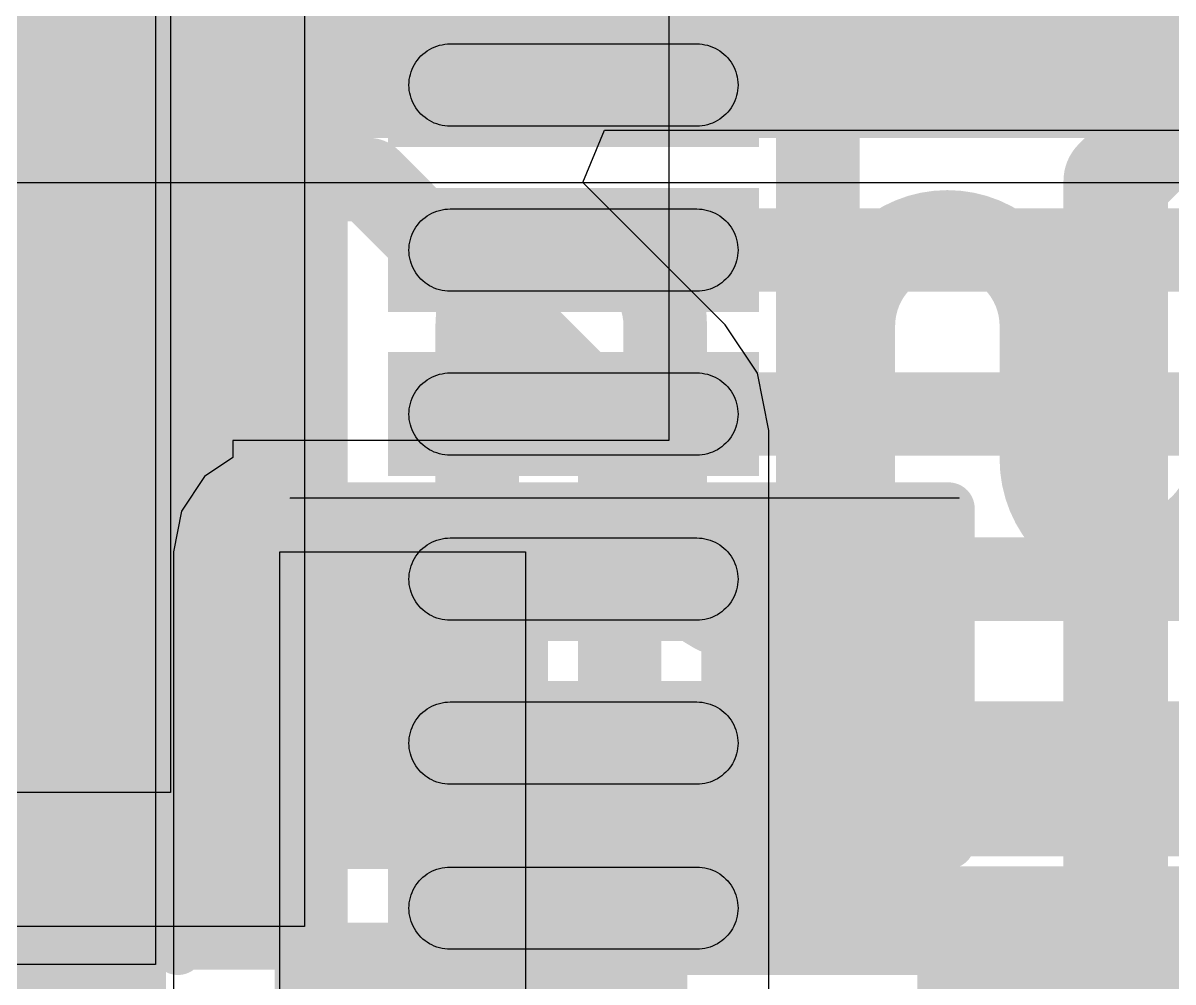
# Model space of a CAD drawing. Header units: inches. Extents: x 0 to 5271, y 0 to 5417.
# Drawn here: x 112.72 to 115.516, y 83.241 to 85.573 of the extents above; entities that cross this region are included whole.
import ezdxf

# ---------------------------------------------------------------- set-up
doc = ezdxf.new("R2010")
doc.units = ezdxf.units.IN
for name, color, linetype in [('Bottom Layer', 5, 'Continuous'), ('Bottom Paste', 16, 'Continuous'), ('Bottom Solder', 6, 'Continuous'), ('L2_GND1', 16, 'Continuous'), ('L5_GND2', 156, 'Continuous'), ('L6_SIG2', 130, 'Continuous'), ('Top Layer', 1, 'Continuous'), ('Top Overlay', 2, 'Continuous'), ('Top Paste', 8, 'Continuous'), ('Top Solder', 216, 'Continuous')]:
    doc.layers.add(name, color=color, linetype=linetype)

# ---------------------------------------------------------------- blocks, each defined once
blk = doc.blocks.new('R___0603_394')
at = {"layer": 'Top Layer'}
for points in [[(-0.381, 0.4445), (-0.381, -0.4445), (-1.143, -0.4445), (-1.143, 0.4445)], [(1.143, 0.4445), (1.143, -0.4445), (0.381, -0.4445), (0.381, 0.4445)]]:
    blk.add_hatch(color=1, dxfattribs=at).paths.add_polyline_path(points)
at = {"layer": 'Top Paste'}
for points in [[(-0.381, 0.4445), (-0.381, -0.4445), (-1.143, -0.4445), (-1.143, 0.4445)], [(1.143, 0.4445), (1.143, -0.4445), (0.381, -0.4445), (0.381, 0.4445)]]:
    blk.add_hatch(color=8, dxfattribs=at).paths.add_polyline_path(points)
at = {"layer": 'Top Solder'}
for points in [[(-0.2794, 0.5461), (-0.2794, -0.5461), (-1.2446, -0.5461), (-1.2446, 0.5461)], [(1.2446, 0.5461), (1.2446, -0.5461), (0.2794, -0.5461), (0.2794, 0.5461)]]:
    blk.add_hatch(color=216, dxfattribs=at).paths.add_polyline_path(points)
at = {"layer": 'Top Overlay'}
for points in [[(1.2192, 0.5334, 0.127, 0.127, 0), (-1.2192, 0.5334, 0.127, 0.127, 0)], [(-1.2192, 0.5334, 0.127, 0.127, 0), (-1.2192, -0.5334, 0.127, 0.127, 0)], [(1.2192, 0.5334, 0.127, 0.127, 0), (1.2192, -0.5334, 0.127, 0.127, 0)], [(1.2192, -0.5334, 0.127, 0.127, 0), (-1.2192, -0.5334, 0.127, 0.127, 0)]]:
    blk.add_lwpolyline(points, format="xyseb", dxfattribs=at)
for points in [[(-1.251, 0.5334, 0.0635, 0.0635, 1), (-1.1875, 0.5334, 0.0635, 0.0635, 1)], [(-1.251, 0.5334, 0.0635, 0.0635, 1), (-1.1875, 0.5334, 0.0635, 0.0635, 1)], [(1.1874, 0.5334, 0.0635, 0.0635, 1), (1.2509, 0.5334, 0.0635, 0.0635, 1)], [(1.1874, 0.5334, 0.0635, 0.0635, 1), (1.2509, 0.5334, 0.0635, 0.0635, 1)], [(-1.251, -0.5334, 0.0635, 0.0635, 1), (-1.1875, -0.5334, 0.0635, 0.0635, 1)], [(-1.251, -0.5334, 0.0635, 0.0635, 1), (-1.1875, -0.5334, 0.0635, 0.0635, 1)], [(1.1874, -0.5334, 0.0635, 0.0635, 1), (1.2509, -0.5334, 0.0635, 0.0635, 1)], [(1.1874, -0.5334, 0.0635, 0.0635, 1), (1.2509, -0.5334, 0.0635, 0.0635, 1)]]:
    blk.add_lwpolyline(points, format="xyseb", close=True, dxfattribs=at)
blk = doc.blocks.new('C___0402_405')
at = {"layer": 'Top Layer'}
for points in [[(-0.6985, -0.3175), (-0.6985, 0.3175), (-0.2413, 0.3175), (-0.2413, -0.3175)], [(0.2413, -0.3175), (0.2413, 0.3175), (0.6985, 0.3175), (0.6985, -0.3175)]]:
    blk.add_hatch(color=1, dxfattribs=at).paths.add_polyline_path(points)
at = {"layer": 'Top Paste'}
for points in [[(-0.6985, -0.3175), (-0.6985, 0.3175), (-0.2413, 0.3175), (-0.2413, -0.3175)], [(0.2413, -0.3175), (0.2413, 0.3175), (0.6985, 0.3175), (0.6985, -0.3175)]]:
    blk.add_hatch(color=8, dxfattribs=at).paths.add_polyline_path(points)
at = {"layer": 'Top Solder'}
for points in [[(-0.7585, -0.3775), (-0.7585, 0.3775), (-0.1813, 0.3775), (-0.1813, -0.3775)], [(0.1813, -0.3775), (0.1813, 0.3775), (0.7585, 0.3775), (0.7585, -0.3775)]]:
    blk.add_hatch(color=216, dxfattribs=at).paths.add_polyline_path(points)
at = {"layer": 'Top Overlay'}
for points in [[(-0.7874, -0.4064, 0.127, 0.127, 0), (-0.7874, 0.4064, 0.127, 0.127, 0)], [(-0.2794, 0.4064, 0.127, 0.127, 0), (-0.7874, 0.4064, 0.127, 0.127, 0)], [(0.7874, 0.4064, 0.127, 0.127, 0), (0.2794, 0.4064, 0.127, 0.127, 0)], [(0.7874, -0.4064, 0.127, 0.127, 0), (0.7874, 0.4064, 0.127, 0.127, 0)], [(-0.2794, -0.4064, 0.127, 0.127, 0), (-0.7874, -0.4064, 0.127, 0.127, 0)], [(0.7874, -0.4064, 0.127, 0.127, 0), (0.2794, -0.4064, 0.127, 0.127, 0)]]:
    blk.add_lwpolyline(points, format="xyseb", dxfattribs=at)
for points in [[(-0.8192, 0.4064, 0.0635, 0.0635, 1), (-0.7557, 0.4064, 0.0635, 0.0635, 1)], [(-0.8192, 0.4064, 0.0635, 0.0635, 1), (-0.7557, 0.4064, 0.0635, 0.0635, 1)], [(-0.3112, 0.4064, 0.0635, 0.0635, 1), (-0.2477, 0.4064, 0.0635, 0.0635, 1)], [(0.2476, 0.4064, 0.0635, 0.0635, 1), (0.3111, 0.4064, 0.0635, 0.0635, 1)], [(0.7556, 0.4064, 0.0635, 0.0635, 1), (0.8191, 0.4064, 0.0635, 0.0635, 1)], [(0.7556, 0.4064, 0.0635, 0.0635, 1), (0.8191, 0.4064, 0.0635, 0.0635, 1)], [(-0.8192, -0.4064, 0.0635, 0.0635, 1), (-0.7557, -0.4064, 0.0635, 0.0635, 1)], [(-0.8192, -0.4064, 0.0635, 0.0635, 1), (-0.7557, -0.4064, 0.0635, 0.0635, 1)], [(-0.3112, -0.4064, 0.0635, 0.0635, 1), (-0.2477, -0.4064, 0.0635, 0.0635, 1)], [(0.2476, -0.4064, 0.0635, 0.0635, 1), (0.3111, -0.4064, 0.0635, 0.0635, 1)], [(0.7556, -0.4064, 0.0635, 0.0635, 1), (0.8191, -0.4064, 0.0635, 0.0635, 1)], [(0.7556, -0.4064, 0.0635, 0.0635, 1), (0.8191, -0.4064, 0.0635, 0.0635, 1)]]:
    blk.add_lwpolyline(points, format="xyseb", close=True, dxfattribs=at)
blk = doc.blocks.new('WQFN_40_EP_5X5__B_417')
at = {"layer": 'Bottom Layer'}
for points in [[(-0.1006, 2.0994), (-0.3006, 2.0994), (-0.3006, 2.8994), (-0.1006, 2.8994)], [(0.3007, 2.0994), (0.1007, 2.0994), (0.1007, 2.8994), (0.3007, 2.8994)], [(0.6995, 2.0994), (0.4995, 2.0994), (0.4995, 2.8994), (0.6995, 2.8994)], [(1.1008, 2.0994), (0.9008, 2.0994), (0.9008, 2.8994), (1.1008, 2.8994)], [(1.4996, 2.0994), (1.2996, 2.0994), (1.2996, 2.8994), (1.4996, 2.8994)], [(1.9009, 2.0994), (1.7009, 2.0994), (1.7009, 2.8994), (1.9009, 2.8994)], [(-1.9, 1.9), (1.9, 1.9), (1.9, -1.9), (-1.9, -1.9)]]:
    blk.add_hatch(color=5, dxfattribs=at).paths.add_polyline_path(points)
at = {"layer": 'Bottom Solder'}
for points in [[(-0.0498, 2.0486), (-0.3514, 2.0486), (-0.3514, 2.9502), (-0.0498, 2.9502)], [(0.3515, 2.0486), (0.0499, 2.0486), (0.0499, 2.9502), (0.3515, 2.9502)], [(0.7503, 2.0486), (0.4487, 2.0486), (0.4487, 2.9502), (0.7503, 2.9502)], [(1.1516, 2.0486), (0.85, 2.0486), (0.85, 2.9502), (1.1516, 2.9502)], [(1.5504, 2.0486), (1.2488, 2.0486), (1.2488, 2.9502), (1.5504, 2.9502)], [(1.9517, 2.0486), (1.6501, 2.0486), (1.6501, 2.9502), (1.9517, 2.9502)], [(-1.9508, 1.9508), (1.9508, 1.9508), (1.9508, -1.9508), (-1.9508, -1.9508)]]:
    blk.add_hatch(color=6, dxfattribs=at).paths.add_polyline_path(points)
at = {"layer": 'Bottom Paste'}
for p, q in [((-0.2615, 2.8787), (-0.2562, 2.8825)), ((-0.2562, 2.8825), (-0.2506, 2.886)), ((-0.2506, 2.886), (-0.2449, 2.889)), ((-0.2449, 2.889), (-0.2389, 2.8917)), ((-0.2389, 2.8917), (-0.2328, 2.8941)), ((-0.2328, 2.8941), (-0.2265, 2.896)), ((-0.2265, 2.896), (-0.2202, 2.8974)), ((-0.2202, 2.8974), (-0.2137, 2.8985)), ((-0.2137, 2.8985), (-0.2072, 2.8992)), ((-0.2072, 2.8992), (-0.2007, 2.8994)), ((-0.2007, 2.8994), (-0.1941, 2.8992)), ((-0.1941, 2.8992), (-0.1876, 2.8985)), ((-0.1876, 2.8985), (-0.1812, 2.8974)), ((-0.1812, 2.8974), (-0.1748, 2.896)), ((-0.1748, 2.896), (-0.1685, 2.8941)), ((-0.1685, 2.8941), (-0.1624, 2.8917)), ((-0.1624, 2.8917), (-0.1564, 2.889)), ((-0.1564, 2.889), (-0.1506, 2.886)), ((-0.1506, 2.886), (-0.1451, 2.8825)), ((-0.1451, 2.8825), (-0.1398, 2.8787)), ((0.1398, 2.8787), (0.1451, 2.8825)), ((0.1451, 2.8825), (0.1507, 2.886)), ((0.1507, 2.886), (0.1564, 2.889)), ((0.1564, 2.889), (0.1624, 2.8917)), ((0.1624, 2.8917), (0.1685, 2.8941)), ((0.1685, 2.8941), (0.1748, 2.896)), ((0.1748, 2.896), (0.1812, 2.8974)), ((0.1812, 2.8974), (0.1876, 2.8985)), ((0.1876, 2.8985), (0.1941, 2.8992)), ((0.1941, 2.8992), (0.2007, 2.8994)), ((0.2007, 2.8994), (0.2072, 2.8992)), ((0.2072, 2.8992), (0.2137, 2.8985)), ((0.2137, 2.8985), (0.2202, 2.8974)), ((0.2202, 2.8974), (0.2265, 2.896)), ((0.2265, 2.896), (0.2328, 2.8941)), ((0.2328, 2.8941), (0.2389, 2.8917)), ((0.2389, 2.8917), (0.2449, 2.889)), ((0.2449, 2.889), (0.2507, 2.886)), ((0.2507, 2.886), (0.2562, 2.8825)), ((0.2562, 2.8825), (0.2615, 2.8787)), ((0.5386, 2.8787), (0.5439, 2.8825)), ((0.5439, 2.8825), (0.5495, 2.886)), ((0.5495, 2.886), (0.5552, 2.889)), ((0.5552, 2.889), (0.5612, 2.8917)), ((0.5612, 2.8917), (0.5673, 2.8941)), ((0.5673, 2.8941), (0.5736, 2.896)), ((0.5736, 2.896), (0.5799, 2.8974)), ((0.5799, 2.8974), (0.5864, 2.8985)), ((0.5864, 2.8985), (0.5929, 2.8992)), ((0.5929, 2.8992), (0.5994, 2.8994)), ((0.5994, 2.8994), (0.606, 2.8992)), ((0.606, 2.8992), (0.6125, 2.8985)), ((0.6125, 2.8985), (0.6189, 2.8974)), ((0.6189, 2.8974), (0.6253, 2.896)), ((0.6253, 2.896), (0.6316, 2.8941)), ((0.6316, 2.8941), (0.6377, 2.8917)), ((0.6377, 2.8917), (0.6437, 2.889)), ((0.6437, 2.889), (0.6495, 2.886)), ((0.6495, 2.886), (0.655, 2.8825)), ((0.655, 2.8825), (0.6603, 2.8787)), ((0.9399, 2.8787), (0.9452, 2.8825)), ((0.9452, 2.8825), (0.9508, 2.886)), ((0.9508, 2.886), (0.9565, 2.889)), ((0.9565, 2.889), (0.9625, 2.8917)), ((0.9625, 2.8917), (0.9686, 2.8941)), ((0.9686, 2.8941), (0.9749, 2.896)), ((0.9749, 2.896), (0.9813, 2.8974)), ((0.9813, 2.8974), (0.9877, 2.8985)), ((0.9877, 2.8985), (0.9942, 2.8992)), ((0.9942, 2.8992), (1.0008, 2.8994)), ((1.0008, 2.8994), (1.0073, 2.8992)), ((1.0073, 2.8992), (1.0138, 2.8985)), ((1.0138, 2.8985), (1.0203, 2.8974)), ((1.0203, 2.8974), (1.0266, 2.896)), ((1.0266, 2.896), (1.0329, 2.8941)), ((1.0329, 2.8941), (1.039, 2.8917)), ((1.039, 2.8917), (1.045, 2.889)), ((1.045, 2.889), (1.0508, 2.886)), ((1.0508, 2.886), (1.0563, 2.8825)), ((1.0563, 2.8825), (1.0616, 2.8787)), ((1.3387, 2.8787), (1.344, 2.8825)), ((1.344, 2.8825), (1.3496, 2.886)), ((1.3496, 2.886), (1.3553, 2.889)), ((1.3553, 2.889), (1.3613, 2.8917)), ((1.3613, 2.8917), (1.3674, 2.8941)), ((1.3674, 2.8941), (1.3737, 2.896)), ((1.3737, 2.896), (1.38, 2.8974)), ((1.38, 2.8974), (1.3865, 2.8985)), ((1.3865, 2.8985), (1.393, 2.8992)), ((1.393, 2.8992), (1.3995, 2.8994)), ((1.3995, 2.8994), (1.4061, 2.8992)), ((1.4061, 2.8992), (1.4126, 2.8985)), ((1.4126, 2.8985), (1.419, 2.8974)), ((1.419, 2.8974), (1.4254, 2.896)), ((1.4254, 2.896), (1.4317, 2.8941)), ((1.4317, 2.8941), (1.4378, 2.8917)), ((1.4378, 2.8917), (1.4438, 2.889)), ((1.4438, 2.889), (1.4496, 2.886)), ((1.4496, 2.886), (1.4551, 2.8825)), ((1.4551, 2.8825), (1.4604, 2.8787)), ((1.74, 2.8787), (1.7453, 2.8825)), ((1.7453, 2.8825), (1.7509, 2.886)), ((1.7509, 2.886), (1.7566, 2.889)), ((1.7566, 2.889), (1.7626, 2.8917)), ((1.7626, 2.8917), (1.7687, 2.8941)), ((1.7687, 2.8941), (1.775, 2.896)), ((1.775, 2.896), (1.7814, 2.8974)), ((1.7814, 2.8974), (1.7878, 2.8985)), ((1.7878, 2.8985), (1.7943, 2.8992)), ((1.7943, 2.8992), (1.8009, 2.8994)), ((1.8009, 2.8994), (1.8074, 2.8992)), ((1.8074, 2.8992), (1.8139, 2.8985)), ((1.8139, 2.8985), (1.8204, 2.8974)), ((1.8204, 2.8974), (1.8267, 2.896)), ((1.8267, 2.896), (1.833, 2.8941)), ((1.833, 2.8941), (1.8391, 2.8917)), ((1.8391, 2.8917), (1.8451, 2.889)), ((1.8451, 2.889), (1.8509, 2.886)), ((1.8509, 2.886), (1.8564, 2.8825)), ((1.8564, 2.8825), (1.8617, 2.8787)), ((-0.2873, 2.8494), (-0.2838, 2.8549)), ((-0.2838, 2.8549), (-0.28, 2.8602)), ((-0.28, 2.8602), (-0.2758, 2.8653)), ((-0.2758, 2.8653), (-0.2714, 2.8701)), ((-0.2714, 2.8701), (-0.2666, 2.8745)), ((-0.2666, 2.8745), (-0.2615, 2.8787)), ((-0.1398, 2.8787), (-0.1347, 2.8745)), ((-0.1347, 2.8745), (-0.1299, 2.8701)), ((-0.1299, 2.8701), (-0.1255, 2.8653)), ((-0.1255, 2.8653), (-0.1213, 2.8602)), ((-0.1213, 2.8602), (-0.1175, 2.8549)), ((-0.1175, 2.8549), (-0.114, 2.8493)), ((0.114, 2.8494), (0.1175, 2.8549)), ((0.1175, 2.8549), (0.1213, 2.8602)), ((0.1213, 2.8602), (0.1255, 2.8653)), ((0.1255, 2.8653), (0.1299, 2.8701)), ((0.1299, 2.8701), (0.1347, 2.8745)), ((0.1347, 2.8745), (0.1398, 2.8787)), ((0.2615, 2.8787), (0.2666, 2.8745)), ((0.2666, 2.8745), (0.2714, 2.8701)), ((0.2714, 2.8701), (0.2758, 2.8653)), ((0.2758, 2.8653), (0.28, 2.8602)), ((0.28, 2.8602), (0.2838, 2.8549)), ((0.2838, 2.8549), (0.2873, 2.8493)), ((0.5128, 2.8494), (0.5163, 2.8549)), ((0.5163, 2.8549), (0.5201, 2.8602)), ((0.5201, 2.8602), (0.5243, 2.8653)), ((0.5243, 2.8653), (0.5287, 2.8701)), ((0.5287, 2.8701), (0.5335, 2.8745)), ((0.5335, 2.8745), (0.5386, 2.8787)), ((0.6603, 2.8787), (0.6654, 2.8745)), ((0.6654, 2.8745), (0.6702, 2.8701)), ((0.6702, 2.8701), (0.6746, 2.8653)), ((0.6746, 2.8653), (0.6788, 2.8602)), ((0.6788, 2.8602), (0.6826, 2.8549)), ((0.6826, 2.8549), (0.6861, 2.8493)), ((0.9141, 2.8494), (0.9176, 2.8549)), ((0.9176, 2.8549), (0.9214, 2.8602)), ((0.9214, 2.8602), (0.9256, 2.8653)), ((0.9256, 2.8653), (0.93, 2.8701)), ((0.93, 2.8701), (0.9348, 2.8745)), ((0.9348, 2.8745), (0.9399, 2.8787)), ((1.0616, 2.8787), (1.0667, 2.8745)), ((1.0667, 2.8745), (1.0715, 2.8701)), ((1.0715, 2.8701), (1.0759, 2.8653)), ((1.0759, 2.8653), (1.0801, 2.8602)), ((1.0801, 2.8602), (1.0839, 2.8549)), ((1.0839, 2.8549), (1.0874, 2.8493)), ((1.3129, 2.8494), (1.3164, 2.8549)), ((1.3164, 2.8549), (1.3202, 2.8602)), ((1.3202, 2.8602), (1.3244, 2.8653)), ((1.3244, 2.8653), (1.3288, 2.8701)), ((1.3288, 2.8701), (1.3336, 2.8745)), ((1.3336, 2.8745), (1.3387, 2.8787)), ((1.4604, 2.8787), (1.4655, 2.8745)), ((1.4655, 2.8745), (1.4703, 2.8701)), ((1.4703, 2.8701), (1.4747, 2.8653)), ((1.4747, 2.8653), (1.4789, 2.8602)), ((1.4789, 2.8602), (1.4827, 2.8549)), ((1.4827, 2.8549), (1.4862, 2.8493)), ((1.7142, 2.8494), (1.7177, 2.8549)), ((1.7177, 2.8549), (1.7215, 2.8602)), ((1.7215, 2.8602), (1.7257, 2.8653)), ((1.7257, 2.8653), (1.7301, 2.8701)), ((1.7301, 2.8701), (1.7349, 2.8745)), ((1.7349, 2.8745), (1.74, 2.8787)), ((1.8617, 2.8787), (1.8668, 2.8745)), ((1.8668, 2.8745), (1.8716, 2.8701)), ((1.8716, 2.8701), (1.876, 2.8653)), ((1.876, 2.8653), (1.8802, 2.8602)), ((1.8802, 2.8602), (1.884, 2.8549)), ((1.884, 2.8549), (1.8875, 2.8493)), ((-0.2987, 2.8189), (-0.2973, 2.8252)), ((-0.2973, 2.8252), (-0.2954, 2.8315)), ((-0.2954, 2.8315), (-0.293, 2.8376)), ((-0.293, 2.8376), (-0.2903, 2.8436)), ((-0.2903, 2.8436), (-0.2873, 2.8494)), ((-0.114, 2.8493), (-0.111, 2.8436)), ((-0.111, 2.8436), (-0.1083, 2.8376)), ((-0.1083, 2.8376), (-0.106, 2.8315)), ((-0.106, 2.8315), (-0.1041, 2.8252)), ((-0.1041, 2.8252), (-0.1026, 2.8189)), ((0.1026, 2.8189), (0.1041, 2.8252)), ((0.1041, 2.8252), (0.106, 2.8315)), ((0.106, 2.8315), (0.1083, 2.8376)), ((0.1083, 2.8376), (0.111, 2.8436)), ((0.111, 2.8436), (0.114, 2.8494)), ((0.2873, 2.8493), (0.2903, 2.8436)), ((0.2903, 2.8436), (0.293, 2.8376)), ((0.293, 2.8376), (0.2954, 2.8315)), ((0.2954, 2.8315), (0.2973, 2.8252)), ((0.2973, 2.8252), (0.2987, 2.8189)), ((0.5014, 2.8189), (0.5028, 2.8252)), ((0.5028, 2.8252), (0.5047, 2.8315)), ((0.5047, 2.8315), (0.5071, 2.8376)), ((0.5071, 2.8376), (0.5098, 2.8436)), ((0.5098, 2.8436), (0.5128, 2.8494)), ((0.6861, 2.8493), (0.6891, 2.8436)), ((0.6891, 2.8436), (0.6918, 2.8376)), ((0.6918, 2.8376), (0.6941, 2.8315)), ((0.6941, 2.8315), (0.696, 2.8252)), ((0.696, 2.8252), (0.6975, 2.8189)), ((0.9027, 2.8189), (0.9042, 2.8252)), ((0.9042, 2.8252), (0.9061, 2.8315)), ((0.9061, 2.8315), (0.9084, 2.8376)), ((0.9084, 2.8376), (0.9111, 2.8436)), ((0.9111, 2.8436), (0.9141, 2.8494)), ((1.0874, 2.8493), (1.0904, 2.8436)), ((1.0904, 2.8436), (1.0931, 2.8376)), ((1.0931, 2.8376), (1.0955, 2.8315)), ((1.0955, 2.8315), (1.0974, 2.8252)), ((1.0974, 2.8252), (1.0988, 2.8189)), ((1.3015, 2.8189), (1.3029, 2.8252)), ((1.3029, 2.8252), (1.3048, 2.8315)), ((1.3048, 2.8315), (1.3072, 2.8376)), ((1.3072, 2.8376), (1.3099, 2.8436)), ((1.3099, 2.8436), (1.3129, 2.8494)), ((1.4862, 2.8493), (1.4892, 2.8436)), ((1.4892, 2.8436), (1.4919, 2.8376)), ((1.4919, 2.8376), (1.4942, 2.8315)), ((1.4942, 2.8315), (1.4961, 2.8252)), ((1.4961, 2.8252), (1.4976, 2.8189)), ((1.7028, 2.8189), (1.7043, 2.8252)), ((1.7043, 2.8252), (1.7062, 2.8315)), ((1.7062, 2.8315), (1.7085, 2.8376)), ((1.7085, 2.8376), (1.7112, 2.8436)), ((1.7112, 2.8436), (1.7142, 2.8494)), ((1.8875, 2.8493), (1.8905, 2.8436)), ((1.8905, 2.8436), (1.8932, 2.8376)), ((1.8932, 2.8376), (1.8956, 2.8315)), ((1.8956, 2.8315), (1.8975, 2.8252)), ((1.8975, 2.8252), (1.8989, 2.8189)), ((-0.3007, 2.7994), (-0.3005, 2.8059)), ((-0.3007, 2.1994), (-0.3007, 2.7994)), ((-0.3005, 2.8059), (-0.2998, 2.8124)), ((-0.2998, 2.8124), (-0.2987, 2.8189)), ((-0.1026, 2.8189), (-0.1015, 2.8124)), ((-0.1015, 2.8124), (-0.1009, 2.8059)), ((-0.1009, 2.8059), (-0.1007, 2.7994)), ((-0.1007, 2.7994), (-0.1007, 2.1994)), ((0.1007, 2.7994), (0.1009, 2.8059)), ((0.1007, 2.1994), (0.1007, 2.7994)), ((0.1009, 2.8059), (0.1015, 2.8124)), ((0.1015, 2.8124), (0.1026, 2.8189)), ((0.2987, 2.8189), (0.2998, 2.8124)), ((0.2998, 2.8124), (0.2998, 2.8124)), ((0.2998, 2.8124), (0.3005, 2.8059)), ((0.3005, 2.8059), (0.3007, 2.7994)), ((0.3007, 2.7994), (0.3007, 2.1994)), ((0.4994, 2.7994), (0.4996, 2.8059)), ((0.4994, 2.1994), (0.4994, 2.7994)), ((0.4996, 2.8059), (0.5003, 2.8124)), ((0.5003, 2.8124), (0.5014, 2.8189)), ((0.6975, 2.8189), (0.6986, 2.8124)), ((0.6986, 2.8124), (0.6986, 2.8124)), ((0.6986, 2.8124), (0.6992, 2.8059)), ((0.6992, 2.8059), (0.6994, 2.7994)), ((0.6994, 2.7994), (0.6994, 2.1994)), ((0.9008, 2.7994), (0.901, 2.8059)), ((0.9008, 2.1994), (0.9008, 2.7994)), ((0.901, 2.8059), (0.9016, 2.8124)), ((0.9016, 2.8124), (0.9027, 2.8189)), ((1.0988, 2.8189), (1.0999, 2.8124)), ((1.0999, 2.8124), (1.1006, 2.8059)), ((1.1006, 2.8059), (1.1008, 2.7994)), ((1.1008, 2.7994), (1.1008, 2.1994)), ((1.2995, 2.7994), (1.2997, 2.8059)), ((1.2995, 2.1994), (1.2995, 2.7994)), ((1.2997, 2.8059), (1.3004, 2.8124)), ((1.3004, 2.8124), (1.3015, 2.8189)), ((1.4976, 2.8189), (1.4987, 2.8124)), ((1.4987, 2.8124), (1.4987, 2.8124)), ((1.4987, 2.8124), (1.4993, 2.8059)), ((1.4993, 2.8059), (1.4995, 2.7994)), ((1.4995, 2.7994), (1.4995, 2.1994)), ((1.7009, 2.7994), (1.7011, 2.8059)), ((1.7009, 2.1994), (1.7009, 2.7994)), ((1.7011, 2.8059), (1.7017, 2.8124)), ((1.7017, 2.8124), (1.7028, 2.8189)), ((1.8989, 2.8189), (1.9, 2.8124)), ((1.9, 2.8124), (1.9007, 2.8059)), ((1.9007, 2.8059), (1.9009, 2.7994)), ((1.9009, 2.7994), (1.9009, 2.1994)), ((-0.3005, 2.1928), (-0.3007, 2.1994)), ((-0.2998, 2.1863), (-0.3005, 2.1928)), ((-0.2987, 2.1799), (-0.2998, 2.1863)), ((-0.1015, 2.1863), (-0.1026, 2.1799)), ((-0.1009, 2.1928), (-0.1015, 2.1863)), ((-0.1007, 2.1994), (-0.1009, 2.1928)), ((-0.1009, 2.1928), (-0.1009, 2.1928)), ((0.1009, 2.1928), (0.1007, 2.1994)), ((0.1015, 2.1863), (0.1009, 2.1928)), ((0.1026, 2.1799), (0.1015, 2.1863)), ((0.2998, 2.1863), (0.2987, 2.1799)), ((0.3005, 2.1928), (0.2998, 2.1863)), ((0.3007, 2.1994), (0.3005, 2.1928)), ((0.4996, 2.1928), (0.4994, 2.1994)), ((0.5003, 2.1863), (0.4996, 2.1928)), ((0.5014, 2.1799), (0.5003, 2.1863)), ((0.6986, 2.1863), (0.6975, 2.1799)), ((0.6992, 2.1928), (0.6986, 2.1863)), ((0.6994, 2.1994), (0.6992, 2.1928)), ((0.901, 2.1928), (0.9008, 2.1994)), ((0.9016, 2.1863), (0.901, 2.1928)), ((0.9027, 2.1799), (0.9016, 2.1863)), ((1.0999, 2.1863), (1.0988, 2.1799)), ((1.1006, 2.1928), (1.0999, 2.1863)), ((1.1008, 2.1994), (1.1006, 2.1928)), ((1.1006, 2.1928), (1.1006, 2.1928)), ((1.2997, 2.1928), (1.2995, 2.1994)), ((1.3004, 2.1863), (1.2997, 2.1928)), ((1.3015, 2.1799), (1.3004, 2.1863)), ((1.4987, 2.1863), (1.4976, 2.1799)), ((1.4993, 2.1928), (1.4987, 2.1863)), ((1.4995, 2.1994), (1.4993, 2.1928)), ((1.7011, 2.1928), (1.7009, 2.1994)), ((1.7017, 2.1863), (1.7011, 2.1928)), ((1.7028, 2.1799), (1.7017, 2.1863)), ((1.9, 2.1863), (1.8989, 2.1799)), ((1.9007, 2.1928), (1.9, 2.1863)), ((1.9009, 2.1994), (1.9007, 2.1928)), ((1.9007, 2.1928), (1.9007, 2.1928)), ((-0.2973, 2.1735), (-0.2987, 2.1799)), ((-0.2954, 2.1672), (-0.2973, 2.1735)), ((-0.293, 2.1611), (-0.2954, 2.1672)), ((-0.2903, 2.1551), (-0.293, 2.1611)), ((-0.2873, 2.1494), (-0.2903, 2.1551)), ((-0.111, 2.1551), (-0.114, 2.1493)), ((-0.1083, 2.1611), (-0.111, 2.1551)), ((-0.106, 2.1672), (-0.1083, 2.1611)), ((-0.1041, 2.1735), (-0.106, 2.1672)), ((-0.1026, 2.1799), (-0.1041, 2.1735)), ((0.1041, 2.1735), (0.1026, 2.1799)), ((0.106, 2.1672), (0.1041, 2.1735)), ((0.1083, 2.1611), (0.106, 2.1672)), ((0.111, 2.1551), (0.1083, 2.1611)), ((0.114, 2.1494), (0.111, 2.1551)), ((0.2903, 2.1551), (0.2873, 2.1493)), ((0.293, 2.1611), (0.2903, 2.1551)), ((0.2954, 2.1672), (0.293, 2.1611)), ((0.2973, 2.1735), (0.2954, 2.1672)), ((0.2987, 2.1799), (0.2973, 2.1735)), ((0.5028, 2.1735), (0.5014, 2.1799)), ((0.5047, 2.1672), (0.5028, 2.1735)), ((0.5071, 2.1611), (0.5047, 2.1672)), ((0.5098, 2.1551), (0.5071, 2.1611)), ((0.5128, 2.1494), (0.5098, 2.1551)), ((0.6891, 2.1551), (0.6861, 2.1493)), ((0.6918, 2.1611), (0.6891, 2.1551)), ((0.6941, 2.1672), (0.6918, 2.1611)), ((0.696, 2.1735), (0.6941, 2.1672)), ((0.6975, 2.1799), (0.696, 2.1735)), ((0.9042, 2.1735), (0.9027, 2.1799)), ((0.9061, 2.1672), (0.9042, 2.1735)), ((0.9084, 2.1611), (0.9061, 2.1672)), ((0.9111, 2.1551), (0.9084, 2.1611)), ((0.9141, 2.1494), (0.9111, 2.1551)), ((1.0904, 2.1551), (1.0874, 2.1493)), ((1.0931, 2.1611), (1.0904, 2.1551)), ((1.0955, 2.1672), (1.0931, 2.1611)), ((1.0974, 2.1735), (1.0955, 2.1672)), ((1.0988, 2.1799), (1.0974, 2.1735)), ((1.3029, 2.1735), (1.3015, 2.1799)), ((1.3048, 2.1672), (1.3029, 2.1735)), ((1.3072, 2.1611), (1.3048, 2.1672)), ((1.3099, 2.1551), (1.3072, 2.1611)), ((1.3129, 2.1494), (1.3099, 2.1551)), ((1.4892, 2.1551), (1.4862, 2.1493)), ((1.4919, 2.1611), (1.4892, 2.1551)), ((1.4942, 2.1672), (1.4919, 2.1611)), ((1.4961, 2.1735), (1.4942, 2.1672)), ((1.4976, 2.1799), (1.4961, 2.1735)), ((1.7043, 2.1735), (1.7028, 2.1799)), ((1.7062, 2.1672), (1.7043, 2.1735)), ((1.7085, 2.1611), (1.7062, 2.1672)), ((1.7112, 2.1551), (1.7085, 2.1611)), ((1.7142, 2.1494), (1.7112, 2.1551)), ((1.8905, 2.1551), (1.8875, 2.1493)), ((1.8932, 2.1611), (1.8905, 2.1551)), ((1.8956, 2.1672), (1.8932, 2.1611)), ((1.8975, 2.1735), (1.8956, 2.1672)), ((1.8989, 2.1799), (1.8975, 2.1735)), ((-0.2838, 2.1438), (-0.2873, 2.1494)), ((-0.28, 2.1385), (-0.2838, 2.1438)), ((-0.2758, 2.1334), (-0.28, 2.1385)), ((-0.2714, 2.1286), (-0.2758, 2.1334)), ((-0.2666, 2.1242), (-0.2714, 2.1286)), ((-0.1299, 2.1286), (-0.1347, 2.1242)), ((-0.1255, 2.1334), (-0.1299, 2.1286)), ((-0.1213, 2.1385), (-0.1255, 2.1334)), ((-0.1175, 2.1438), (-0.1213, 2.1385)), ((-0.114, 2.1493), (-0.1175, 2.1438)), ((0.1175, 2.1438), (0.114, 2.1494)), ((0.1213, 2.1385), (0.1175, 2.1438)), ((0.1255, 2.1334), (0.1213, 2.1385)), ((0.1299, 2.1286), (0.1255, 2.1334)), ((0.1347, 2.1242), (0.1299, 2.1286)), ((0.2714, 2.1286), (0.2666, 2.1242)), ((0.2758, 2.1334), (0.2714, 2.1286)), ((0.28, 2.1385), (0.2758, 2.1334)), ((0.2838, 2.1438), (0.28, 2.1385)), ((0.2873, 2.1493), (0.2838, 2.1438)), ((0.5163, 2.1438), (0.5128, 2.1494)), ((0.5201, 2.1385), (0.5163, 2.1438)), ((0.5243, 2.1334), (0.5201, 2.1385)), ((0.5287, 2.1286), (0.5243, 2.1334)), ((0.5335, 2.1242), (0.5287, 2.1286)), ((0.6702, 2.1286), (0.6654, 2.1242)), ((0.6746, 2.1334), (0.6702, 2.1286)), ((0.6788, 2.1385), (0.6746, 2.1334)), ((0.6826, 2.1438), (0.6788, 2.1385)), ((0.6861, 2.1493), (0.6826, 2.1438)), ((0.9176, 2.1438), (0.9141, 2.1494)), ((0.9214, 2.1385), (0.9176, 2.1438)), ((0.9256, 2.1334), (0.9214, 2.1385)), ((0.93, 2.1286), (0.9256, 2.1334)), ((0.9348, 2.1242), (0.93, 2.1286)), ((1.0715, 2.1286), (1.0667, 2.1242)), ((1.0759, 2.1334), (1.0715, 2.1286)), ((1.0801, 2.1385), (1.0759, 2.1334)), ((1.0839, 2.1438), (1.0801, 2.1385)), ((1.0874, 2.1493), (1.0839, 2.1438)), ((1.3164, 2.1438), (1.3129, 2.1494)), ((1.3202, 2.1385), (1.3164, 2.1438)), ((1.3244, 2.1334), (1.3202, 2.1385)), ((1.3288, 2.1286), (1.3244, 2.1334)), ((1.3336, 2.1242), (1.3288, 2.1286)), ((1.4703, 2.1286), (1.4655, 2.1242)), ((1.4747, 2.1334), (1.4703, 2.1286)), ((1.4789, 2.1385), (1.4747, 2.1334)), ((1.4827, 2.1438), (1.4789, 2.1385)), ((1.4862, 2.1493), (1.4827, 2.1438)), ((1.7177, 2.1438), (1.7142, 2.1494)), ((1.7215, 2.1385), (1.7177, 2.1438)), ((1.7257, 2.1334), (1.7215, 2.1385)), ((1.7301, 2.1286), (1.7257, 2.1334)), ((1.7349, 2.1242), (1.7301, 2.1286)), ((1.8716, 2.1286), (1.8668, 2.1242)), ((1.876, 2.1334), (1.8716, 2.1286)), ((1.8802, 2.1385), (1.876, 2.1334)), ((1.884, 2.1438), (1.8802, 2.1385)), ((1.8875, 2.1493), (1.884, 2.1438)), ((-0.2615, 2.12), (-0.2666, 2.1242)), ((-0.2562, 2.1162), (-0.2615, 2.12)), ((-0.2507, 2.1127), (-0.2562, 2.1162)), ((-0.2449, 2.1097), (-0.2507, 2.1127)), ((-0.2389, 2.107), (-0.2449, 2.1097)), ((-0.2328, 2.1047), (-0.2389, 2.107)), ((-0.2265, 2.1028), (-0.2328, 2.1047)), ((-0.2202, 2.1013), (-0.2265, 2.1028)), ((-0.2137, 2.1002), (-0.2202, 2.1013)), ((-0.2072, 2.0996), (-0.2137, 2.1002)), ((-0.2007, 2.0994), (-0.2072, 2.0996)), ((-0.1941, 2.0996), (-0.2007, 2.0994)), ((-0.1876, 2.1002), (-0.1941, 2.0996)), ((-0.1812, 2.1013), (-0.1876, 2.1002)), ((-0.1748, 2.1028), (-0.1812, 2.1013)), ((-0.1685, 2.1047), (-0.1748, 2.1028)), ((-0.1624, 2.107), (-0.1685, 2.1047)), ((-0.1564, 2.1097), (-0.1624, 2.107)), ((-0.1507, 2.1127), (-0.1564, 2.1097)), ((-0.1451, 2.1162), (-0.1507, 2.1127)), ((-0.1398, 2.12), (-0.1451, 2.1162)), ((-0.1347, 2.1242), (-0.1398, 2.12)), ((0.1398, 2.12), (0.1347, 2.1242)), ((0.1451, 2.1162), (0.1398, 2.12)), ((0.1506, 2.1127), (0.1451, 2.1162)), ((0.1564, 2.1097), (0.1506, 2.1127)), ((0.1624, 2.107), (0.1564, 2.1097)), ((0.1685, 2.1047), (0.1624, 2.107)), ((0.1748, 2.1028), (0.1685, 2.1047)), ((0.1812, 2.1013), (0.1748, 2.1028)), ((0.1876, 2.1002), (0.1812, 2.1013)), ((0.1941, 2.0996), (0.1876, 2.1002)), ((0.2007, 2.0994), (0.1941, 2.0996)), ((0.2072, 2.0996), (0.2007, 2.0994)), ((0.2137, 2.1002), (0.2072, 2.0996)), ((0.2202, 2.1013), (0.2137, 2.1002)), ((0.2265, 2.1028), (0.2202, 2.1013)), ((0.2328, 2.1047), (0.2265, 2.1028)), ((0.2389, 2.107), (0.2328, 2.1047)), ((0.2449, 2.1097), (0.2389, 2.107)), ((0.2506, 2.1127), (0.2449, 2.1097)), ((0.2562, 2.1162), (0.2506, 2.1127)), ((0.2615, 2.12), (0.2562, 2.1162)), ((0.2666, 2.1242), (0.2615, 2.12)), ((0.5386, 2.12), (0.5335, 2.1242)), ((0.5439, 2.1162), (0.5386, 2.12)), ((0.5494, 2.1127), (0.5439, 2.1162)), ((0.5552, 2.1097), (0.5494, 2.1127)), ((0.5612, 2.107), (0.5552, 2.1097)), ((0.5673, 2.1047), (0.5612, 2.107)), ((0.5736, 2.1028), (0.5673, 2.1047)), ((0.5799, 2.1013), (0.5736, 2.1028)), ((0.5864, 2.1002), (0.5799, 2.1013)), ((0.5929, 2.0996), (0.5864, 2.1002)), ((0.5994, 2.0994), (0.5929, 2.0996)), ((0.606, 2.0996), (0.5994, 2.0994)), ((0.6125, 2.1002), (0.606, 2.0996)), ((0.6189, 2.1013), (0.6125, 2.1002)), ((0.6253, 2.1028), (0.6189, 2.1013)), ((0.6316, 2.1047), (0.6253, 2.1028)), ((0.6377, 2.107), (0.6316, 2.1047)), ((0.6437, 2.1097), (0.6377, 2.107)), ((0.6494, 2.1127), (0.6437, 2.1097)), ((0.655, 2.1162), (0.6494, 2.1127)), ((0.6603, 2.12), (0.655, 2.1162)), ((0.6654, 2.1242), (0.6603, 2.12)), ((0.9399, 2.12), (0.9348, 2.1242)), ((0.9452, 2.1162), (0.9399, 2.12)), ((0.9507, 2.1127), (0.9452, 2.1162)), ((0.9565, 2.1097), (0.9507, 2.1127)), ((0.9625, 2.107), (0.9565, 2.1097)), ((0.9686, 2.1047), (0.9625, 2.107)), ((0.9749, 2.1028), (0.9686, 2.1047)), ((0.9813, 2.1013), (0.9749, 2.1028)), ((0.9877, 2.1002), (0.9813, 2.1013)), ((0.9942, 2.0996), (0.9877, 2.1002)), ((1.0008, 2.0994), (0.9942, 2.0996)), ((1.0073, 2.0996), (1.0008, 2.0994)), ((1.0138, 2.1002), (1.0073, 2.0996)), ((1.0203, 2.1013), (1.0138, 2.1002)), ((1.0266, 2.1028), (1.0203, 2.1013)), ((1.0329, 2.1047), (1.0266, 2.1028)), ((1.039, 2.107), (1.0329, 2.1047)), ((1.045, 2.1097), (1.039, 2.107)), ((1.0507, 2.1127), (1.045, 2.1097)), ((1.0563, 2.1162), (1.0507, 2.1127)), ((1.0616, 2.12), (1.0563, 2.1162)), ((1.0667, 2.1242), (1.0616, 2.12)), ((1.3387, 2.12), (1.3336, 2.1242)), ((1.344, 2.1162), (1.3387, 2.12)), ((1.3495, 2.1127), (1.344, 2.1162)), ((1.3553, 2.1097), (1.3495, 2.1127)), ((1.3613, 2.107), (1.3553, 2.1097)), ((1.3674, 2.1047), (1.3613, 2.107)), ((1.3737, 2.1028), (1.3674, 2.1047)), ((1.38, 2.1013), (1.3737, 2.1028)), ((1.3865, 2.1002), (1.38, 2.1013)), ((1.393, 2.0996), (1.3865, 2.1002)), ((1.3995, 2.0994), (1.393, 2.0996)), ((1.4061, 2.0996), (1.3995, 2.0994)), ((1.4126, 2.1002), (1.4061, 2.0996)), ((1.419, 2.1013), (1.4126, 2.1002)), ((1.4254, 2.1028), (1.419, 2.1013)), ((1.4317, 2.1047), (1.4254, 2.1028)), ((1.4378, 2.107), (1.4317, 2.1047)), ((1.4438, 2.1097), (1.4378, 2.107)), ((1.4495, 2.1127), (1.4438, 2.1097)), ((1.4551, 2.1162), (1.4495, 2.1127)), ((1.4604, 2.12), (1.4551, 2.1162)), ((1.4655, 2.1242), (1.4604, 2.12)), ((1.74, 2.12), (1.7349, 2.1242)), ((1.7453, 2.1162), (1.74, 2.12)), ((1.7508, 2.1127), (1.7453, 2.1162)), ((1.7566, 2.1097), (1.7508, 2.1127)), ((1.7626, 2.107), (1.7566, 2.1097)), ((1.7687, 2.1047), (1.7626, 2.107)), ((1.775, 2.1028), (1.7687, 2.1047)), ((1.7814, 2.1013), (1.775, 2.1028)), ((1.7878, 2.1002), (1.7814, 2.1013)), ((1.7943, 2.0996), (1.7878, 2.1002)), ((1.8009, 2.0994), (1.7943, 2.0996)), ((1.8074, 2.0996), (1.8009, 2.0994)), ((1.8139, 2.1002), (1.8074, 2.0996)), ((1.8204, 2.1013), (1.8139, 2.1002)), ((1.8267, 2.1028), (1.8204, 2.1013)), ((1.833, 2.1047), (1.8267, 2.1028)), ((1.8391, 2.107), (1.833, 2.1047)), ((1.8451, 2.1097), (1.8391, 2.107)), ((1.8508, 2.1127), (1.8451, 2.1097)), ((1.8564, 2.1162), (1.8508, 2.1127)), ((1.8617, 2.12), (1.8564, 2.1162)), ((1.8668, 2.1242), (1.8617, 2.12)), ((-1.52, 1.52), (1.52, 1.52)), ((1.52, 1.52), (1.52, -1.52))]:
    blk.add_line(p, q, dxfattribs=at)
blk = doc.blocks.new('RES_0402_466')
at = {"layer": 'Top Layer'}
for points in [[(-0.6985, -0.3175), (-0.6985, 0.3175), (-0.2413, 0.3175), (-0.2413, -0.3175)], [(0.2413, -0.3175), (0.2413, 0.3175), (0.6985, 0.3175), (0.6985, -0.3175)]]:
    blk.add_hatch(color=1, dxfattribs=at).paths.add_polyline_path(points)
at = {"layer": 'Top Paste'}
for points in [[(-0.6985, -0.3175), (-0.6985, 0.3175), (-0.2413, 0.3175), (-0.2413, -0.3175)], [(0.2413, -0.3175), (0.2413, 0.3175), (0.6985, 0.3175), (0.6985, -0.3175)]]:
    blk.add_hatch(color=8, dxfattribs=at).paths.add_polyline_path(points)
at = {"layer": 'Top Solder'}
for points in [[(-0.7535, -0.3725), (-0.7535, 0.3725), (-0.1863, 0.3725), (-0.1863, -0.3725)], [(0.1863, -0.3725), (0.1863, 0.3725), (0.7535, 0.3725), (0.7535, -0.3725)]]:
    blk.add_hatch(color=216, dxfattribs=at).paths.add_polyline_path(points)
at = {"layer": 'Top Overlay'}
for points in [[(0.7874, 0.4064, 0.127, 0.127, 0), (-0.7874, 0.4064, 0.127, 0.127, 0)], [(-0.7874, 0.4064, 0.127, 0.127, 0), (-0.7874, -0.4064, 0.127, 0.127, 0)], [(0.7874, 0.4064, 0.127, 0.127, 0), (0.7874, -0.4064, 0.127, 0.127, 0)], [(0.7874, -0.4064, 0.127, 0.127, 0), (-0.7874, -0.4064, 0.127, 0.127, 0)], [(0.8128, -0.4318, 0.00323, 0.00323, 0), (-0.8128, -0.4318, 0.00323, 0.00323, 0)]]:
    blk.add_lwpolyline(points, format="xyseb", dxfattribs=at)
for points in [[(-0.8192, 0.4064, 0.0635, 0.0635, 1), (-0.7557, 0.4064, 0.0635, 0.0635, 1)], [(-0.8192, 0.4064, 0.0635, 0.0635, 1), (-0.7557, 0.4064, 0.0635, 0.0635, 1)], [(0.7556, 0.4064, 0.0635, 0.0635, 1), (0.8191, 0.4064, 0.0635, 0.0635, 1)], [(0.7556, 0.4064, 0.0635, 0.0635, 1), (0.8191, 0.4064, 0.0635, 0.0635, 1)], [(-0.8192, -0.4064, 0.0635, 0.0635, 1), (-0.7557, -0.4064, 0.0635, 0.0635, 1)], [(-0.8192, -0.4064, 0.0635, 0.0635, 1), (-0.7557, -0.4064, 0.0635, 0.0635, 1)], [(0.7556, -0.4064, 0.0635, 0.0635, 1), (0.8191, -0.4064, 0.0635, 0.0635, 1)], [(0.7556, -0.4064, 0.0635, 0.0635, 1), (0.8191, -0.4064, 0.0635, 0.0635, 1)], [(-0.8136, -0.4318, 0.00161, 0.00161, 1), (-0.812, -0.4318, 0.00161, 0.00161, 1)], [(0.812, -0.4318, 0.00161, 0.00161, 1), (0.8136, -0.4318, 0.00161, 0.00161, 1)]]:
    blk.add_lwpolyline(points, format="xyseb", close=True, dxfattribs=at)

msp = doc.modelspace()

# ---------------------------------------------------------------- linework, layer by layer
at = {"layer": 'Bottom Layer'}
for p, q in [((113.4047, 85.8679), (113.4047, 85.4666)), ((113.4047, 85.4666), (113.4047, 85.0678)), ((113.4047, 85.0678), (113.4047, 84.6665)), ((113.4047, 84.6665), (113.4047, 84.2677)), ((113.4047, 84.2677), (113.4047, 83.8664)), ((113.4047, 83.8664), (113.4047, 83.4676)), ((113.4047, 83.4676), (113.4047, 83.3758)), ((113.4047, 83.3758), (109.714, 83.3758))]:
    msp.add_line(p, q, dxfattribs=at)
for points in [[(114.0587, 85.4218, 0.2032, 0.2032, 0), (119.8102, 85.4218, 0.2032, 0.2032, 0)], [(114.0587, 85.0205, 0.2032, 0.2032, 0), (118.5552, 85.0205, 0.2032, 0.2032, 0)], [(114.0587, 84.6217, 0.2032, 0.2032, 0), (118.0486, 84.6217, 0.2032, 0.2032, 0)], [(114.0587, 84.2204, 0.2032, 0.2032, 0), (117.5664, 84.2204, 0.2032, 0.2032, 0)], [(114.0587, 83.8216, 0.2032, 0.2032, 0), (117.1485, 83.8216, 0.2032, 0.2032, 0)], [(114.0587, 83.4203, 0.2032, 0.2032, 0), (115.6511, 83.4203, 0.2032, 0.2032, 0)]]:
    msp.add_lwpolyline(points, format="xyseb", dxfattribs=at)
for points in [[(114.0079, 85.4218, 0.1016, 0.1016, 1), (114.1095, 85.4218, 0.1016, 0.1016, 1)], [(114.0079, 85.0205, 0.1016, 0.1016, 1), (114.1095, 85.0205, 0.1016, 0.1016, 1)], [(114.0079, 84.6217, 0.1016, 0.1016, 1), (114.1095, 84.6217, 0.1016, 0.1016, 1)], [(114.0079, 84.2204, 0.1016, 0.1016, 1), (114.1095, 84.2204, 0.1016, 0.1016, 1)], [(114.0079, 83.8216, 0.1016, 0.1016, 1), (114.1095, 83.8216, 0.1016, 0.1016, 1)], [(114.0079, 83.4203, 0.1016, 0.1016, 1), (114.1095, 83.4203, 0.1016, 0.1016, 1)]]:
    msp.add_lwpolyline(points, format="xyseb", close=True, dxfattribs=at)
at = {"layer": 'L2_GND1'}
for p, q in [((114.0811, 85.1846), (114.1337, 85.3116)), ((114.1337, 85.3116), (116.8217, 85.3116)), ((114.4273, 84.8384), (114.0811, 85.1846)), ((114.5059, 84.7208), (114.4273, 84.8384)), ((114.4273, 84.8384), (114.4273, 84.8384)), ((114.5335, 84.582), (114.5059, 84.7208)), ((114.5335, 81.6422), (114.5335, 84.582)), ((114.5335, 84.582), (114.5335, 84.582))]:
    msp.add_line(p, q, dxfattribs=at)
for points in [[(112.9368, 84.9884, 0.2032, 0.2032, -0.414214), (113.14, 85.1916, 0.2032, 0.2032, 0)], [(113.14, 85.1916, 0.2032, 0.2032, 0), (113.5614, 85.1916, 0.2032, 0.2032, 0)], [(113.5614, 85.1916, 0.2032, 0.2032, 0), (113.7186, 85.0343, 0.2032, 0.2032, 0)], [(113.7186, 85.0343, 0.2032, 0.2032, 0), (114.171, 84.582, 0.2032, 0.2032, 0)], [(112.9368, 84.496, 0.2032, 0.2032, 0), (112.9368, 84.9884, 0.2032, 0.2032, 0)], [(114.171, 81.2213, 0.2032, 0.2032, 0), (114.171, 84.582, 0.2032, 0.2032, 0)], [(112.9368, 84.496, 0.2032, 0.2032, -1), (112.6066, 84.496, 0.2032, 0.2032, 0)]]:
    msp.add_lwpolyline(points, format="xyseb", dxfattribs=at)
for points in [[(113.0892, 85.1916, 0.1016, 0.1016, 1), (113.1908, 85.1916, 0.1016, 0.1016, 1)], [(113.0892, 85.1916, 0.1016, 0.1016, 1), (113.1908, 85.1916, 0.1016, 0.1016, 1)], [(113.5106, 85.1916, 0.1016, 0.1016, 1), (113.6122, 85.1916, 0.1016, 0.1016, 1)], [(113.5106, 85.1916, 0.1016, 0.1016, 1), (113.6122, 85.1916, 0.1016, 0.1016, 1)], [(113.6678, 85.0343, 0.1016, 0.1016, 1), (113.7694, 85.0343, 0.1016, 0.1016, 1)], [(113.6678, 85.0343, 0.1016, 0.1016, 1), (113.7694, 85.0343, 0.1016, 0.1016, 1)], [(112.886, 84.9884, 0.1016, 0.1016, 1), (112.9876, 84.9884, 0.1016, 0.1016, 1)], [(112.886, 84.9884, 0.1016, 0.1016, 1), (112.9876, 84.9884, 0.1016, 0.1016, 1)], [(114.1202, 84.582, 0.1016, 0.1016, 1), (114.2218, 84.582, 0.1016, 0.1016, 1)], [(114.1202, 84.582, 0.1016, 0.1016, 1), (114.2218, 84.582, 0.1016, 0.1016, 1)], [(112.886, 84.496, 0.1016, 0.1016, 1), (112.9876, 84.496, 0.1016, 0.1016, 1)], [(112.886, 84.496, 0.1016, 0.1016, 1), (112.9876, 84.496, 0.1016, 0.1016, 1)]]:
    msp.add_lwpolyline(points, format="xyseb", close=True, dxfattribs=at)
at = {"layer": 'L5_GND2'}
msp.add_line((98.9054, 85.1846), (118.669, 85.1846), dxfattribs=at)
msp.add_lwpolyline([(98.7552, 85.5472, 0.2032, 0.2032, 0), (121.3358, 85.5472, 0.2032, 0.2032, 0)], format="xyseb", dxfattribs=at)
at = {"layer": 'L6_SIG2'}
for points in [[(61.1172, 85.3948, 0.2032, 0.2032, 0), (119.8372, 85.3948, 0.2032, 0.2032, 0)], [(112.9102, 84.836, 0.2032, 0.2032, -1), (113.3674, 84.836, 0.2032, 0.2032, 0)], [(113.8246, 84.836, 0.2032, 0.2032, -1), (114.2818, 84.836, 0.2032, 0.2032, 0)], [(114.739, 84.836, 0.2032, 0.2032, -1), (115.1962, 84.836, 0.2032, 0.2032, 0)], [(112.9102, 84.3423, 0.2032, 0.2032, 0), (112.9102, 84.836, 0.2032, 0.2032, 0)], [(113.3674, 84.3423, 0.2032, 0.2032, 0), (113.3674, 84.836, 0.2032, 0.2032, 0)], [(113.8246, 84.3423, 0.2032, 0.2032, 0), (113.8246, 84.836, 0.2032, 0.2032, 0)], [(114.2818, 84.3423, 0.2032, 0.2032, 0), (114.2818, 84.836, 0.2032, 0.2032, 0)], [(114.739, 84.3423, 0.2032, 0.2032, 0), (114.739, 84.836, 0.2032, 0.2032, 0)], [(115.1962, 84.5119, 0.2032, 0.2032, 0), (115.1962, 84.836, 0.2032, 0.2032, 0)], [(115.6534, 84.5119, 0.2032, 0.2032, -1), (115.1962, 84.5119, 0.2032, 0.2032, 0)], [(112.9102, 84.3423, 0.2032, 0.2032, -1), (112.453, 84.3423, 0.2032, 0.2032, 0)], [(113.8246, 84.3423, 0.2032, 0.2032, -1), (113.3674, 84.3423, 0.2032, 0.2032, 0)], [(114.739, 84.3423, 0.2032, 0.2032, -1), (114.2818, 84.3423, 0.2032, 0.2032, 0)], [(67.6435, 83.6479, 0.2032, 0.2032, 0), (118.1388, 83.6479, 0.2032, 0.2032, 0)]]:
    msp.add_lwpolyline(points, format="xyseb", dxfattribs=at)
for points in [[(112.8594, 84.836, 0.1016, 0.1016, 1), (112.961, 84.836, 0.1016, 0.1016, 1)], [(112.8594, 84.836, 0.1016, 0.1016, 1), (112.961, 84.836, 0.1016, 0.1016, 1)], [(113.3166, 84.836, 0.1016, 0.1016, 1), (113.4182, 84.836, 0.1016, 0.1016, 1)], [(113.3166, 84.836, 0.1016, 0.1016, 1), (113.4182, 84.836, 0.1016, 0.1016, 1)], [(113.7738, 84.836, 0.1016, 0.1016, 1), (113.8754, 84.836, 0.1016, 0.1016, 1)], [(113.7738, 84.836, 0.1016, 0.1016, 1), (113.8754, 84.836, 0.1016, 0.1016, 1)], [(114.231, 84.836, 0.1016, 0.1016, 1), (114.3326, 84.836, 0.1016, 0.1016, 1)], [(114.231, 84.836, 0.1016, 0.1016, 1), (114.3326, 84.836, 0.1016, 0.1016, 1)], [(114.6882, 84.836, 0.1016, 0.1016, 1), (114.7898, 84.836, 0.1016, 0.1016, 1)], [(114.6882, 84.836, 0.1016, 0.1016, 1), (114.7898, 84.836, 0.1016, 0.1016, 1)], [(115.1454, 84.836, 0.1016, 0.1016, 1), (115.247, 84.836, 0.1016, 0.1016, 1)], [(115.1454, 84.836, 0.1016, 0.1016, 1), (115.247, 84.836, 0.1016, 0.1016, 1)], [(115.1454, 84.5119, 0.1016, 0.1016, 1), (115.247, 84.5119, 0.1016, 0.1016, 1)], [(115.1454, 84.5119, 0.1016, 0.1016, 1), (115.247, 84.5119, 0.1016, 0.1016, 1)], [(112.8594, 84.3423, 0.1016, 0.1016, 1), (112.961, 84.3423, 0.1016, 0.1016, 1)], [(112.8594, 84.3423, 0.1016, 0.1016, 1), (112.961, 84.3423, 0.1016, 0.1016, 1)], [(113.3166, 84.3423, 0.1016, 0.1016, 1), (113.4182, 84.3423, 0.1016, 0.1016, 1)], [(113.3166, 84.3423, 0.1016, 0.1016, 1), (113.4182, 84.3423, 0.1016, 0.1016, 1)], [(113.7738, 84.3423, 0.1016, 0.1016, 1), (113.8754, 84.3423, 0.1016, 0.1016, 1)], [(113.7738, 84.3423, 0.1016, 0.1016, 1), (113.8754, 84.3423, 0.1016, 0.1016, 1)], [(114.231, 84.3423, 0.1016, 0.1016, 1), (114.3326, 84.3423, 0.1016, 0.1016, 1)], [(114.231, 84.3423, 0.1016, 0.1016, 1), (114.3326, 84.3423, 0.1016, 0.1016, 1)], [(114.6882, 84.3423, 0.1016, 0.1016, 1), (114.7898, 84.3423, 0.1016, 0.1016, 1)], [(114.6882, 84.3423, 0.1016, 0.1016, 1), (114.7898, 84.3423, 0.1016, 0.1016, 1)]]:
    msp.add_lwpolyline(points, format="xyseb", close=True, dxfattribs=at)
at = {"layer": 'Top Layer'}
for p, q in [((113.0427, 86.319), (113.0427, 83.283)), ((114.2905, 85.9049), (114.2905, 84.557)), ((114.2905, 84.557), (113.2306, 84.557)), ((113.2306, 84.557), (113.2306, 84.5157)), ((113.2306, 84.5157), (113.1618, 84.4697)), ((113.1618, 84.4697), (113.1057, 84.3857)), ((113.1057, 84.3857), (113.086, 84.2866)), ((113.086, 84.2866), (113.086, 83.0544)), ((113.3449, 82.7828), (113.3449, 84.2866)), ((113.3449, 84.2866), (113.9418, 84.2866)), ((113.9418, 84.2866), (113.9418, 82.013)), ((113.0427, 83.283), (110.4217, 83.283)), ((113.0427, 83.283), (113.0427, 83.283))]:
    msp.add_line(p, q, dxfattribs=at)
for points in [[(114.653, 83.9855, 0.2032, 0.2032, 0), (114.653, 85.905, 0.2032, 0.2032, 0)], [(115.3769, 85.1884, 0.254, 0.254, 0), (115.7378, 85.5492, 0.254, 0.254, 0)], [(115.3769, 82.7877, 0.254, 0.254, 0), (115.3769, 85.1884, 0.254, 0.254, 0)]]:
    msp.add_lwpolyline(points, format="xyseb", dxfattribs=at)
for points in [[(115.3134, 85.1884, 0.127, 0.127, 1), (115.4404, 85.1884, 0.127, 0.127, 1)], [(115.3134, 85.1884, 0.127, 0.127, 1), (115.4404, 85.1884, 0.127, 0.127, 1)], [(114.6022, 83.9855, 0.1016, 0.1016, 1), (114.7038, 83.9855, 0.1016, 0.1016, 1)]]:
    msp.add_lwpolyline(points, format="xyseb", close=True, dxfattribs=at)

# ---------------------------------------------------------------- block references
for name, p, rotation in [('WQFN_40_EP_5X5__B_417', (111.5593, 85.2211), 270), ('RES_0402_466', (114.1831, 83.9856), 180), ('C___0402_405', (112.6908, 83.0417), 270), ('R___0603_394', (114.6149, 82.7877), 180)]:
    msp.add_blockref(name, p, dxfattribs=dict(rotation=rotation))

doc.saveas('drawing.dxf')
